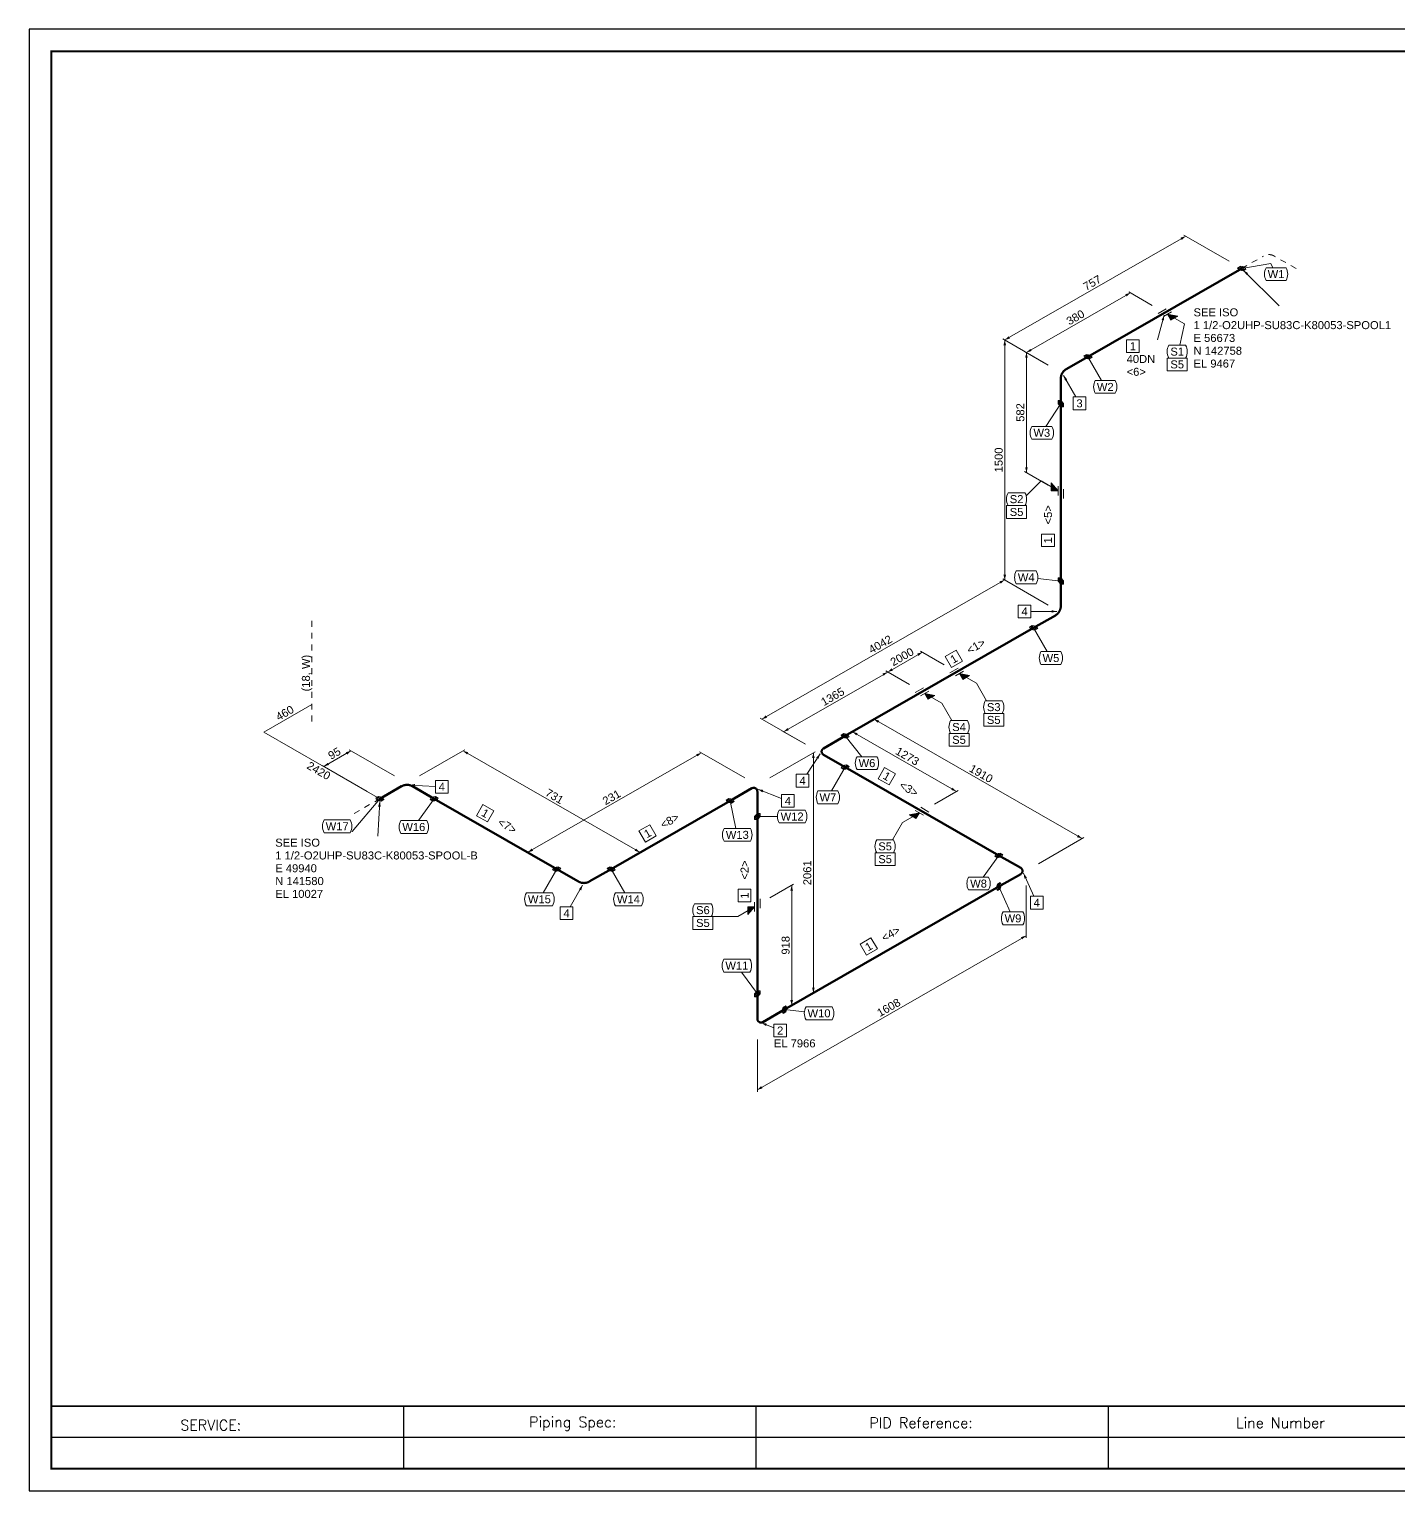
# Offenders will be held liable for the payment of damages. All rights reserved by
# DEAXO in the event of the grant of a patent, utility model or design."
# Model space of a CAD drawing. Header units: metres. Extents: x 6 to 600, y 9 to 429.
# Drawn here: x 6.2 to 399.9, y 9.1 to 429.1 of the extents above; entities that cross this region are included whole.
import ezdxf
from ezdxf.enums import TextEntityAlignment as Align

# ---------------------------------------------------------------- set-up
doc = ezdxf.new("R2010")
doc.units = ezdxf.units.M
doc.header["$MEASUREMENT"] = 0
for name, color, linetype, lineweight in [('CONTINUATION', 7, 'Continuous', 0), ('DIM', 7, 'Continuous', 0), ('JONTNO', 2, 'Continuous', 0), ('LEADLINE', 2, 'Continuous', 0), ('MESSAGE', 2, 'Continuous', 0), ('Pipe', 1, 'Continuous', 50), ('PTNO', 2, 'Continuous', 0), ('SYMBOL', 7, 'Continuous', 0)]:
    doc.layers.add(name, color=color, linetype=linetype, lineweight=lineweight)
doc.styles.add('Arial', font='')
doc.styles.add('RomanS', font='romans.shx')
doc.styles.get('Arial').set_extended_font_data('Arial')

msp = doc.modelspace()

# ---------------------------------------------------------------- linework, layer by layer
at = {"linetype": 'Continuous'}
for p, q in [((113.82, 33.42), (113.82, 15.42)), ((215.07, 33.42), (215.07, 15.42)), ((316.32, 33.42), (316.32, 15.42))]:
    msp.add_line(p, q, dxfattribs=at)
for p, q in [((417.57, 33.42), (317.57, 33.42)), ((417.57, 24.42), (12.57, 24.42))]:
    msp.add_line(p, q)
msp.add_lwpolyline([(6.22, 9.07), (600.22, 9.07), (600.22, 429.07), (6.22, 429.07)], close=True)
msp.add_lwpolyline([(12.57, 15.42, 0.508, 0.508, 0), (593.87, 15.42, 0.508, 0.508, 0), (593.87, 422.72, 0.508, 0.508, 0), (12.57, 422.72, 0.508, 0.508, 0)], format="xyseb", close=True)
at = {"linetype": 'ByBlock', "lineweight": -2}
msp.add_lwpolyline([(417.57, 33.42, 0.5, 0.5, 0), (12.57, 33.42, 0.5, 0.5, 0)], format="xyseb", dxfattribs=at)
at = {"layer": 'CONTINUATION'}
for points in [[(357.67, 362), (359.15, 362.84)], [(360.62, 363.69), (360.97, 363.89)], [(364.09, 363.89), (364.04, 363.91), (363.99, 363.94), (363.95, 363.96), (363.9, 363.99), (363.85, 364.01), (363.8, 364.03), (363.75, 364.06), (363.7, 364.08), (363.64, 364.1), (363.59, 364.12), (363.54, 364.13), (363.49, 364.15), (363.44, 364.17), (363.38, 364.18), (363.33, 364.2), (363.28, 364.21), (363.23, 364.22), (363.17, 364.24), (363.12, 364.25), (363.06, 364.26), (363.01, 364.26), (362.96, 364.27), (362.9, 364.28), (362.85, 364.29), (362.79, 364.29), (362.74, 364.3), (362.68, 364.3), (362.63, 364.3), (362.57, 364.3), (362.52, 364.3), (362.46, 364.3)], [(364.44, 363.69), (364.09, 363.89)], [(367.39, 362), (365.91, 362.84)], [(354.72, 360.3), (356.2, 361.15)], [(370.34, 360.3), (368.86, 361.15)], [(104.06, 206.24), (102.58, 205.39)], [(107.01, 207.93), (105.53, 207.08)], [(101.11, 204.54), (99.63, 203.7)]]:
    msp.add_lwpolyline(points, dxfattribs=at)
at = {"layer": 'DIM'}
for p, q in [((286.61, 339.77), (338.61, 369.6)), ((351.12, 362.38), (338.09, 369.9)), ((292.84, 336.17), (322.75, 353.33)), ((329.02, 349.71), (322.23, 353.63)), ((299.12, 332.55), (286.09, 340.07)), ((299.12, 332.55), (286.09, 340.07)), ((286.61, 339.77), (286.61, 270.82)), ((299.12, 332.55), (292.32, 336.47)), ((299.12, 332.55), (292.32, 336.47)), ((292.84, 336.17), (292.84, 301.7)), ((299.12, 298.08), (292.32, 302)), ((216.83, 230.8), (286.61, 270.82)), ((299.12, 263.6), (286.09, 271.12)), ((299.12, 263.6), (286.09, 271.12)), ((252.97, 244.35), (262.94, 250.07)), ((269.21, 246.45), (262.42, 250.37)), ((223.06, 227.2), (252.97, 244.35)), ((259.24, 240.73), (252.45, 244.65)), ((259.24, 240.73), (252.45, 244.65)), ((229.34, 223.58), (216.31, 231.1)), ((236.54, 223.58), (249.56, 231.1)), ((229.34, 223.58), (222.54, 227.5)), ((236.54, 223.58), (243.33, 227.5)), ((242.81, 227.2), (272.71, 210.04)), ((249.04, 230.8), (308.86, 196.49)), ((98.7, 221.71), (90.9, 217.23)), ((111.21, 214.48), (98.19, 222.01)), ((118.41, 214.48), (131.44, 222.01)), ((130.92, 221.71), (181.76, 192.54)), ((149.55, 192.54), (199.39, 221.13)), ((211.9, 213.91), (198.87, 221.43)), ((219.1, 213.91), (232.12, 221.43)), ((231.6, 152.18), (231.6, 221.13)), ((103.4, 210.01), (90.38, 217.53)), ((266.44, 206.42), (273.23, 210.34)), ((296.35, 189.27), (309.38, 196.79)), ((162.05, 185.32), (149.03, 192.84)), ((169.25, 185.32), (182.28, 192.84)), ((219.1, 179.44), (225.89, 183.36)), ((225.37, 148.58), (225.37, 183.06)), ((292.75, 183.03), (292.75, 167.99)), ((215.5, 124.28), (292.75, 168.59)), ((219.1, 144.96), (232.12, 152.48)), ((219.1, 144.96), (225.89, 148.88)), ((215.5, 138.72), (215.5, 123.68))]:
    msp.add_line(p, q, dxfattribs=at)
for points in [[(73.62, 227.08), (87.49, 235.04)], [(107.01, 207.93), (73.62, 227.08)]]:
    msp.add_lwpolyline(points, dxfattribs=at)
for points in [[(338.61, 369.6), (337.5, 368.53), (337.13, 369.18)], [(322.75, 353.33), (321.64, 352.26), (321.26, 352.91)], [(286.61, 339.77), (287.72, 340.85), (288.1, 340.2)], [(286.61, 339.77), (286.98, 338.27), (286.23, 338.27)], [(292.84, 336.17), (293.22, 334.67), (292.47, 334.67)], [(292.84, 336.17), (293.96, 337.25), (294.33, 336.6)], [(292.84, 301.7), (292.47, 303.2), (293.22, 303.2)], [(286.61, 270.82), (285.49, 269.75), (285.12, 270.4)], [(286.61, 270.82), (286.23, 272.32), (286.98, 272.32)], [(262.94, 250.07), (261.82, 249), (261.45, 249.65)], [(252.97, 244.35), (251.85, 243.28), (251.48, 243.93)], [(252.97, 244.35), (254.08, 245.42), (254.46, 244.77)], [(216.83, 230.8), (217.94, 231.87), (218.32, 231.22)], [(223.06, 227.2), (224.18, 228.27), (224.55, 227.62)], [(242.81, 227.2), (244.3, 226.78), (243.92, 226.13)], [(249.04, 230.8), (250.53, 230.38), (250.16, 229.73)], [(98.7, 221.71), (97.59, 220.63), (97.22, 221.28)], [(130.92, 221.71), (132.41, 221.28), (132.04, 220.63)], [(199.39, 221.13), (198.27, 220.06), (197.9, 220.71)], [(231.6, 221.13), (231.98, 219.63), (231.23, 219.63)], [(90.9, 217.23), (92.01, 218.3), (92.39, 217.65)], [(272.71, 210.04), (271.23, 210.47), (271.6, 211.12)], [(308.86, 196.49), (307.37, 196.91), (307.74, 197.56)], [(149.55, 192.54), (150.66, 193.62), (151.03, 192.97)], [(181.76, 192.54), (180.27, 192.97), (180.65, 193.62)], [(225.37, 183.06), (225.74, 181.56), (224.99, 181.56)], [(292.75, 168.59), (291.63, 167.52), (291.26, 168.17)], [(231.6, 152.18), (231.23, 153.68), (231.98, 153.68)], [(225.37, 148.58), (224.99, 150.08), (225.74, 150.08)], [(215.5, 124.28), (216.61, 125.35), (216.98, 124.7)]]:
    msp.add_solid(points, dxfattribs=at)
at = {"layer": 'JONTNO'}
for p, q in [((361.74, 360.55), (367.45, 360.55)), ((361.74, 356.87), (367.45, 356.87)), ((333.75, 338.27), (338.58, 338.27)), ((333.75, 334.59), (338.58, 334.59)), ((312.64, 328.12), (318.36, 328.12)), ((312.64, 324.44), (318.36, 324.44)), ((294.41, 314.94), (300.12, 314.94)), ((294.41, 311.26), (300.12, 311.26)), ((287.58, 295.87), (292.41, 295.87)), ((287.58, 292.19), (292.41, 292.19)), ((289.92, 273.4), (295.63, 273.4)), ((289.92, 269.72), (295.63, 269.72)), ((297.03, 250.22), (302.74, 250.22)), ((297.03, 246.54), (302.74, 246.54)), ((281.02, 236.11), (285.85, 236.11)), ((281.02, 232.43), (285.85, 232.43)), ((271.05, 230.39), (275.88, 230.39)), ((271.05, 226.71), (275.88, 226.71)), ((244.16, 220.02), (249.87, 220.02)), ((244.16, 216.34), (249.87, 216.34)), ((232.92, 210.19), (238.64, 210.19)), ((232.92, 206.51), (238.64, 206.51)), ((90.99, 201.86), (98.49, 201.86)), ((113.03, 201.66), (120.52, 201.66)), ((221.75, 204.67), (229.25, 204.67)), ((90.99, 198.18), (98.49, 198.18)), ((113.03, 197.98), (120.52, 197.98)), ((205.99, 199.4), (213.49, 199.4)), ((221.75, 200.99), (229.25, 200.99)), ((205.99, 195.72), (213.49, 195.72)), ((249.8, 196.09), (254.63, 196.09)), ((249.8, 192.41), (254.63, 192.41)), ((276.22, 185.4), (281.93, 185.4)), ((149.11, 180.89), (156.61, 180.89)), ((174.69, 180.88), (182.18, 180.88)), ((276.22, 181.72), (281.93, 181.72)), ((149.11, 177.21), (156.61, 177.21)), ((174.69, 177.2), (182.18, 177.2)), ((197.43, 177.77), (202.26, 177.77)), ((197.43, 174.09), (202.26, 174.09)), ((286.12, 175.4), (291.84, 175.4)), ((286.12, 171.72), (291.84, 171.72)), ((205.88, 161.81), (213.37, 161.81)), ((205.88, 158.13), (213.37, 158.13)), ((229.49, 148.12), (236.99, 148.12)), ((229.49, 144.44), (236.99, 144.44))]:
    msp.add_line(p, q, dxfattribs=at)
for points in [[(333.29, 330.91), (333.29, 334.59), (339.04, 334.59), (339.04, 330.91)], [(287.12, 288.51), (287.12, 292.19), (292.87, 292.19), (292.87, 288.51)], [(280.56, 228.75), (280.56, 232.43), (286.31, 232.43), (286.31, 228.75)], [(270.59, 223.03), (270.59, 226.71), (276.34, 226.71), (276.34, 223.03)], [(249.34, 188.73), (249.34, 192.41), (255.09, 192.41), (255.09, 188.73)], [(196.97, 170.41), (196.97, 174.09), (202.72, 174.09), (202.72, 170.41)]]:
    msp.add_lwpolyline(points, close=True, dxfattribs=at)
for centre, start, end in [((364.92, 358.71), 150, 210), ((364.27, 358.71), 330, 30), ((336.94, 336.43), 150, 210), ((335.4, 336.43), 330, 30), ((315.83, 326.28), 150, 210), ((315.17, 326.28), 330, 30), ((297.59, 313.1), 150, 210), ((296.94, 313.1), 330, 30), ((290.77, 294.03), 150, 210), ((289.22, 294.03), 330, 30), ((293.11, 271.56), 150, 210), ((292.45, 271.56), 330, 30), ((300.21, 248.38), 150, 210), ((299.56, 248.38), 330, 30), ((284.21, 234.27), 150, 210), ((282.67, 234.27), 330, 30), ((274.24, 228.55), 150, 210), ((272.7, 228.55), 330, 30), ((247.34, 218.18), 150, 210), ((246.69, 218.18), 330, 30), ((236.11, 208.35), 150, 210), ((235.45, 208.35), 330, 30), ((94.18, 200.02), 150, 210), ((95.3, 200.02), 330, 30), ((116.21, 199.82), 150, 210), ((117.33, 199.82), 330, 30), ((224.94, 202.83), 150, 210), ((226.06, 202.83), 330, 30), ((209.18, 197.56), 150, 210), ((210.3, 197.56), 330, 30), ((252.99, 194.25), 150, 210), ((251.44, 194.25), 330, 30), ((279.41, 183.56), 150, 210), ((278.75, 183.56), 330, 30), ((152.3, 179.05), 150, 210), ((153.42, 179.05), 330, 30), ((177.88, 179.04), 150, 210), ((179, 179.04), 330, 30), ((200.62, 175.93), 150, 210), ((199.07, 175.93), 330, 30), ((289.31, 173.56), 150, 210), ((288.65, 173.56), 330, 30), ((209.06, 159.97), 150, 210), ((210.18, 159.97), 330, 30), ((232.68, 146.28), 150, 210), ((233.8, 146.28), 330, 30)]:
    msp.add_arc(centre, 3.68, start, end, dxfattribs=at)
at = {"layer": 'LEADLINE'}
for p, q in [((363.06, 361.77), (354.72, 360.3)), ((363.67, 360.55), (363.06, 361.77)), ((365.46, 349.56), (355.25, 359.77)), ((330.53, 339.83), (332.43, 346.9)), ((336.96, 338.27), (338.27, 344.37)), ((314.44, 328.12), (310.52, 334.96)), ((307.06, 323.4), (303.51, 329.58)), ((298.46, 314.94), (302.71, 321.48)), ((292.87, 295.07), (297.07, 299.26)), ((296.09, 271.21), (302.72, 270.51)), ((294.11, 261.76), (301.55, 261.76)), ((298.83, 250.22), (294.91, 257.05)), ((281.33, 236.11), (278.46, 241.11)), ((271.36, 230.39), (268.49, 235.39)), ((245.53, 220.02), (240.74, 225.97)), ((229.71, 214.97), (233.57, 220.87)), ((236.83, 210.19), (240.75, 217.02)), ((122.99, 211.47), (115.56, 211.88)), ((222.49, 208.03), (215.68, 210.67)), ((99.08, 198.49), (107.01, 207.93)), ((106.41, 197.16), (106.96, 207.18)), ((118.1, 201.66), (122.63, 207.93)), ((209.36, 199.4), (207.69, 207.35)), ((221.29, 202.83), (215.5, 202.83)), ((98.95, 198.54), (99.08, 198.49)), ((254.33, 196.09), (257.19, 201.08)), ((280.41, 185.4), (284.93, 191.67)), ((153.92, 180.89), (157.84, 187.72)), ((177.38, 180.88), (173.46, 187.72)), ((294.97, 179.91), (292.01, 186.51)), ((161.73, 176.89), (165.28, 183.07)), ((288.16, 175.4), (284.94, 182.7)), ((202.72, 174.09), (209.85, 174.09)), ((210.96, 158.13), (215.5, 151.88)), ((229.03, 146.73), (223.3, 147.35)), ((220.25, 142.14), (216.72, 143.51))]:
    msp.add_line(p, q, dxfattribs=at)
for points in [[(355.25, 359.77), (356.58, 358.98), (356.05, 358.45)], [(332.43, 346.9), (332.4, 345.36), (331.68, 345.55)], [(303.51, 329.58), (304.58, 328.47), (303.93, 328.09)], [(301.55, 261.76), (300.05, 261.39), (300.05, 262.14)], [(233.57, 220.87), (233.06, 219.41), (232.43, 219.82)], [(115.56, 211.88), (117.08, 212.18), (117.04, 211.43)], [(215.68, 210.67), (217.21, 210.47), (216.94, 209.77)], [(106.96, 207.18), (107.26, 205.66), (106.51, 205.7)], [(292.01, 186.51), (292.97, 185.29), (292.28, 184.98)], [(165.28, 183.07), (164.86, 181.59), (164.21, 181.96)], [(216.72, 143.51), (218.25, 143.32), (217.98, 142.62)]]:
    msp.add_solid(points, dxfattribs=at)
at = {"layer": 'Pipe'}
for points in [[(310.52, 334.95), (354.72, 360.3)], [(310.52, 334.95), (304.28, 331.37)], [(304.28, 331.37), (304.19, 331.32), (304.1, 331.26), (304.01, 331.2), (303.93, 331.14), (303.85, 331.07), (303.77, 331), (303.69, 330.93), (303.61, 330.86), (303.54, 330.78), (303.47, 330.7), (303.4, 330.62), (303.34, 330.54), (303.28, 330.45), (303.22, 330.37), (303.16, 330.28), (303.11, 330.19), (303.06, 330.09), (303.01, 330), (302.97, 329.9), (302.93, 329.81), (302.89, 329.71), (302.86, 329.61), (302.83, 329.51), (302.8, 329.4), (302.78, 329.3), (302.76, 329.2), (302.75, 329.09), (302.73, 328.99), (302.72, 328.89), (302.72, 328.78), (302.72, 328.67)], [(302.72, 321.47), (302.72, 328.67)], [(302.72, 270.52), (302.72, 321.47)], [(302.72, 270.52), (302.72, 263.32)], [(294.91, 257.04), (301.16, 260.63)], [(301.16, 260.63), (301.25, 260.68), (301.33, 260.74), (301.42, 260.8), (301.51, 260.86), (301.59, 260.93), (301.67, 260.99), (301.75, 261.07), (301.82, 261.14), (301.89, 261.22), (301.96, 261.29), (302.03, 261.37), (302.1, 261.46), (302.16, 261.54), (302.22, 261.63), (302.27, 261.72), (302.32, 261.81), (302.37, 261.9), (302.42, 262), (302.46, 262.09), (302.5, 262.19), (302.54, 262.29), (302.57, 262.39), (302.6, 262.49), (302.63, 262.59), (302.65, 262.7), (302.67, 262.8), (302.69, 262.9), (302.7, 263.01), (302.71, 263.11), (302.72, 263.22), (302.72, 263.32)], [(294.91, 257.04), (240.74, 225.98)], [(240.74, 225.98), (234.5, 222.39)], [(234.5, 222.39), (234.44, 222.36), (234.38, 222.32), (234.33, 222.27), (234.28, 222.22), (234.23, 222.17), (234.19, 222.12), (234.15, 222.06), (234.11, 222), (234.08, 221.94), (234.05, 221.87), (234.03, 221.81), (234.01, 221.74), (233.99, 221.67), (233.98, 221.6), (233.98, 221.53), (233.98, 221.46), (233.98, 221.39), (233.99, 221.32), (234.01, 221.26), (234.03, 221.19), (234.05, 221.12), (234.08, 221.06), (234.11, 221), (234.15, 220.94), (234.19, 220.88), (234.23, 220.82), (234.28, 220.77), (234.33, 220.72), (234.38, 220.68), (234.44, 220.64), (234.5, 220.6)], [(240.74, 217.02), (234.5, 220.6)], [(240.74, 217.02), (284.94, 191.67)], [(107.01, 207.93), (113.25, 211.51)], [(116.37, 211.51), (116.28, 211.56), (116.19, 211.61), (116.09, 211.65), (116, 211.69), (115.9, 211.73), (115.8, 211.77), (115.7, 211.8), (115.6, 211.83), (115.49, 211.85), (115.39, 211.87), (115.29, 211.89), (115.18, 211.9), (115.08, 211.91), (114.97, 211.92), (114.87, 211.93), (114.76, 211.93), (114.65, 211.92), (114.55, 211.91), (114.44, 211.9), (114.34, 211.89), (114.24, 211.87), (114.13, 211.85), (114.03, 211.83), (113.93, 211.8), (113.83, 211.77), (113.73, 211.73), (113.63, 211.69), (113.53, 211.65), (113.44, 211.61), (113.34, 211.56), (113.25, 211.51)], [(122.62, 207.93), (116.37, 211.51)], [(207.69, 207.36), (213.94, 210.94)], [(215.5, 210.03), (215.49, 210.1), (215.49, 210.17), (215.48, 210.24), (215.46, 210.31), (215.44, 210.38), (215.41, 210.44), (215.38, 210.51), (215.35, 210.57), (215.31, 210.63), (215.27, 210.68), (215.22, 210.74), (215.17, 210.79), (215.12, 210.84), (215.06, 210.88), (215.01, 210.92), (214.95, 210.95), (214.88, 210.98), (214.82, 211.01), (214.75, 211.03), (214.68, 211.05), (214.61, 211.06), (214.54, 211.07), (214.47, 211.08), (214.4, 211.08), (214.33, 211.07), (214.26, 211.06), (214.2, 211.04), (214.13, 211.02), (214.06, 211), (214, 210.97), (213.94, 210.94)], [(215.5, 202.83), (215.5, 210.03)], [(122.62, 207.93), (157.85, 187.72)], [(207.69, 207.36), (173.46, 187.72)], [(215.5, 151.88), (215.5, 202.83)], [(284.94, 191.67), (291.19, 188.09)], [(157.85, 187.72), (164.09, 184.14)], [(173.46, 187.72), (167.21, 184.14)], [(284.94, 182.71), (291.19, 186.3)], [(291.19, 186.3), (291.25, 186.33), (291.3, 186.37), (291.36, 186.42), (291.41, 186.47), (291.46, 186.52), (291.5, 186.57), (291.54, 186.63), (291.58, 186.69), (291.61, 186.75), (291.63, 186.82), (291.66, 186.88), (291.68, 186.95), (291.69, 187.02), (291.7, 187.09), (291.7, 187.16), (291.7, 187.23), (291.7, 187.3), (291.69, 187.36), (291.68, 187.43), (291.66, 187.5), (291.63, 187.57), (291.61, 187.63), (291.58, 187.69), (291.54, 187.75), (291.5, 187.81), (291.46, 187.86), (291.41, 187.92), (291.36, 187.96), (291.3, 188.01), (291.25, 188.05), (291.19, 188.09)], [(164.09, 184.14), (164.18, 184.09), (164.28, 184.04), (164.37, 184), (164.47, 183.96), (164.57, 183.92), (164.67, 183.88), (164.77, 183.85), (164.87, 183.82), (164.97, 183.8), (165.08, 183.78), (165.18, 183.76), (165.28, 183.75), (165.39, 183.74), (165.5, 183.73), (165.6, 183.72), (165.71, 183.72), (165.81, 183.73), (165.92, 183.74), (166.02, 183.75), (166.13, 183.76), (166.23, 183.78), (166.33, 183.8), (166.44, 183.82), (166.54, 183.85), (166.64, 183.88), (166.74, 183.92), (166.84, 183.96), (166.93, 184), (167.03, 184.04), (167.12, 184.09), (167.21, 184.14)], [(223.3, 147.36), (284.94, 182.71)], [(215.5, 151.88), (215.5, 144.68)], [(223.3, 147.36), (217.06, 143.78)], [(215.5, 144.68), (215.5, 144.61), (215.51, 144.54), (215.52, 144.47), (215.53, 144.4), (215.56, 144.34), (215.58, 144.27), (215.61, 144.21), (215.64, 144.15), (215.68, 144.09), (215.72, 144.03), (215.77, 143.98), (215.82, 143.93), (215.87, 143.88), (215.93, 143.84), (215.99, 143.8), (216.05, 143.76), (216.11, 143.73), (216.18, 143.7), (216.24, 143.68), (216.31, 143.66), (216.38, 143.65), (216.45, 143.64), (216.52, 143.64), (216.59, 143.64), (216.66, 143.65), (216.73, 143.66), (216.8, 143.67), (216.87, 143.69), (216.93, 143.72), (217, 143.74), (217.06, 143.78)]]:
    msp.add_lwpolyline(points, dxfattribs=at)
at = {"layer": 'PTNO'}
for points in [[(321.64, 336.15), (321.64, 339.83), (325.26, 339.83), (325.26, 336.15)], [(306.3, 319.72), (306.3, 323.4), (309.92, 323.4), (309.92, 319.72)], [(300.88, 280.39), (297.2, 280.39), (297.2, 284.01), (300.88, 284.01)], [(290.49, 259.92), (290.49, 263.6), (294.11, 263.6), (294.11, 259.92)], [(271.33, 245.64), (269.5, 248.83), (272.64, 250.63), (274.47, 247.44)], [(226.7, 211.29), (226.7, 214.97), (230.32, 214.97), (230.32, 211.29)], [(250.22, 213.7), (252.05, 216.9), (255.19, 215.1), (253.36, 211.9)], [(122.99, 209.53), (122.99, 213.21), (126.61, 213.21), (126.61, 209.53)], [(134.79, 203.07), (136.63, 206.26), (139.76, 204.46), (137.93, 201.27)], [(222.49, 205.49), (222.49, 209.17), (226.11, 209.17), (226.11, 205.49)], [(183.31, 195.49), (181.47, 198.68), (184.61, 200.48), (186.44, 197.29)], [(213.66, 178.31), (209.98, 178.31), (209.98, 181.93), (213.66, 181.93)], [(158.87, 173.21), (158.87, 176.89), (162.49, 176.89), (162.49, 173.21)], [(293.99, 176.23), (293.99, 179.91), (297.61, 179.91), (297.61, 176.23)], [(246.85, 162.99), (245.02, 166.18), (248.16, 167.98), (249.99, 164.79)], [(220.25, 139.48), (220.25, 143.16), (223.87, 143.16), (223.87, 139.48)]]:
    msp.add_lwpolyline(points, close=True, dxfattribs=at)
at = {"layer": 'SYMBOL'}
for points in [[(353.55, 360.52), (354.34, 360.97)], [(353.55, 360.52), (355.49, 360.75)], [(354.32, 360.07), (353.55, 360.52)], [(353.94, 359.86), (353.55, 360.52)], [(354.34, 360.97), (353.94, 359.86)], [(353.94, 359.86), (355.89, 360.08)], [(355.1, 359.62), (353.94, 359.86)], [(355.89, 360.08), (354.32, 360.07)], [(354.34, 360.97), (355.49, 360.75)], [(355.1, 359.62), (354.34, 360.97)], [(355.49, 360.75), (355.1, 359.62)], [(355.89, 360.08), (355.1, 359.62)], [(355.49, 360.75), (355.89, 360.08)], [(333.02, 348.74), (330.67, 347.41)], [(334.57, 347.85), (332.22, 346.51)], [(333.4, 347.18), (336.32, 346.61)], [(334.38, 345.49), (333.4, 347.18)], [(333.4, 347.18), (338.27, 344.37)], [(333.4, 347.18), (336.22, 346.55)], [(333.4, 347.18), (336.12, 346.5)], [(333.4, 347.18), (336.02, 346.44)], [(333.4, 347.18), (335.93, 346.38)], [(333.4, 347.18), (335.83, 346.33)], [(333.4, 347.18), (335.73, 346.27)], [(333.4, 347.18), (335.63, 346.22)], [(333.4, 347.18), (335.54, 346.16)], [(333.4, 347.18), (335.44, 346.1)], [(333.4, 347.18), (335.25, 346)], [(333.4, 347.18), (335.16, 345.94)], [(333.4, 347.18), (335.06, 345.89)], [(333.4, 347.18), (334.96, 345.83)], [(333.4, 347.18), (334.86, 345.77)], [(333.4, 347.18), (334.77, 345.72)], [(333.4, 347.18), (334.67, 345.66)], [(333.4, 347.18), (334.57, 345.61)], [(333.4, 347.18), (334.47, 345.55)], [(336.32, 346.61), (334.38, 345.49)], [(309.35, 335.18), (310.14, 335.63)], [(311.3, 335.4), (309.35, 335.18)], [(309.75, 334.51), (309.35, 335.18)], [(309.35, 335.18), (310.92, 335.18)], [(309.75, 334.51), (310.14, 335.63)], [(311.69, 334.74), (309.75, 334.51)], [(310.9, 334.28), (309.75, 334.51)], [(310.14, 335.63), (311.3, 335.4)], [(310.14, 335.63), (310.9, 334.28)], [(310.9, 334.28), (311.3, 335.4)], [(311.69, 334.74), (310.9, 334.28)], [(310.92, 335.18), (311.69, 334.74)], [(311.3, 335.4), (311.69, 334.74)], [(301.94, 321.47), (301.94, 322.39)], [(301.94, 322.39), (302.72, 322.37)], [(302.72, 320.59), (301.94, 322.39)], [(301.94, 322.39), (303.49, 320.58)], [(302.72, 322.37), (301.94, 321.47)], [(301.94, 321.47), (302.72, 321.94)], [(302.72, 320.59), (301.94, 321.47)], [(302.72, 322.37), (303.49, 321.49)], [(303.49, 320.58), (302.72, 322.37)], [(302.72, 321.94), (303.49, 321.49)], [(303.49, 321.49), (302.72, 320.59)], [(303.49, 320.58), (302.72, 320.59)], [(303.49, 321.49), (303.49, 320.58)], [(301.94, 296.45), (297.07, 299.26)], [(299.99, 296.46), (299.99, 298.7)], [(299.99, 298.7), (301.94, 296.45)], [(301.94, 296.45), (299.99, 298.59)], [(301.94, 296.45), (299.99, 298.47)], [(301.94, 296.45), (299.99, 298.36)], [(301.94, 296.45), (299.99, 298.25)], [(301.94, 296.45), (299.99, 298.14)], [(301.94, 296.45), (299.99, 298.02)], [(301.94, 296.45), (299.99, 297.91)], [(301.94, 296.45), (299.99, 297.8)], [(301.94, 296.45), (299.99, 297.69)], [(301.94, 296.45), (299.99, 297.47)], [(301.94, 296.45), (299.99, 297.36)], [(301.94, 296.45), (299.99, 297.25)], [(301.94, 296.45), (299.99, 297.13)], [(301.94, 296.45), (299.99, 297.02)], [(301.94, 296.45), (299.99, 296.91)], [(301.94, 296.45), (299.99, 296.8)], [(301.94, 296.45), (299.99, 296.68)], [(301.94, 296.45), (299.99, 296.57)], [(301.94, 296.45), (299.99, 296.46)], [(301.94, 295.1), (301.95, 297.79)], [(303.49, 294.2), (303.5, 296.9)], [(301.95, 270.51), (301.95, 271.42)], [(301.95, 271.42), (302.72, 271.41)], [(303.5, 269.61), (301.95, 271.42)], [(301.95, 271.42), (302.72, 269.62)], [(301.95, 270.51), (302.72, 271.41)], [(302.72, 270.06), (301.95, 270.51)], [(302.72, 269.62), (301.95, 270.51)], [(302.72, 271.41), (303.5, 270.52)], [(302.72, 271.41), (303.5, 269.61)], [(302.72, 269.62), (303.5, 270.52)], [(303.5, 270.52), (302.72, 270.06)], [(303.5, 269.61), (302.72, 269.62)], [(303.5, 270.52), (303.5, 269.61)], [(87.49, 259.04), (87.49, 257.34)], [(293.74, 257.27), (294.53, 257.72)], [(295.69, 257.49), (293.74, 257.27)], [(294.14, 256.6), (293.74, 257.27)], [(293.74, 257.27), (295.31, 257.27)], [(294.14, 256.6), (294.53, 257.72)], [(296.08, 256.83), (294.14, 256.6)], [(295.29, 256.38), (294.14, 256.6)], [(294.53, 257.72), (295.69, 257.49)], [(294.53, 257.72), (295.29, 256.38)], [(295.29, 256.38), (295.69, 257.49)], [(296.08, 256.83), (295.29, 256.38)], [(295.31, 257.27), (296.08, 256.83)], [(295.69, 257.49), (296.08, 256.83)], [(87.49, 255.64), (87.49, 253.94)], [(87.49, 252.24), (87.49, 250.54)], [(87.49, 248.84), (87.49, 247.14)], [(87.49, 245.44), (87.49, 243.74)], [(273.21, 245.48), (270.86, 244.15)], [(274.76, 244.59), (272.41, 243.25)], [(273.59, 243.92), (276.5, 243.35)], [(274.56, 242.23), (273.59, 243.92)], [(273.59, 243.92), (278.46, 241.11)], [(273.59, 243.92), (276.41, 243.29)], [(273.59, 243.92), (276.31, 243.24)], [(273.59, 243.92), (276.21, 243.18)], [(273.59, 243.92), (276.11, 243.12)], [(273.59, 243.92), (276.02, 243.07)], [(273.59, 243.92), (275.92, 243.01)], [(273.59, 243.92), (275.82, 242.96)], [(273.59, 243.92), (275.72, 242.9)], [(273.59, 243.92), (275.63, 242.84)], [(273.59, 243.92), (275.44, 242.74)], [(273.59, 243.92), (275.34, 242.68)], [(273.59, 243.92), (275.25, 242.63)], [(273.59, 243.92), (275.15, 242.57)], [(273.59, 243.92), (275.05, 242.51)], [(273.59, 243.92), (274.95, 242.46)], [(273.59, 243.92), (274.86, 242.4)], [(273.59, 243.92), (274.76, 242.35)], [(273.59, 243.92), (274.66, 242.29)], [(87.49, 242.04), (87.49, 240.34)], [(263.24, 239.77), (260.89, 238.43)], [(276.5, 243.35), (274.56, 242.23)], [(87.49, 238.64), (87.49, 236.94)], [(87.49, 235.24), (87.49, 233.54)], [(264.79, 238.87), (262.44, 237.54)], [(263.62, 238.2), (266.54, 237.63)], [(264.59, 236.52), (263.62, 238.2)], [(263.62, 238.2), (268.49, 235.39)], [(263.62, 238.2), (266.44, 237.57)], [(263.62, 238.2), (266.34, 237.52)], [(263.62, 238.2), (266.24, 237.46)], [(263.62, 238.2), (266.15, 237.41)], [(263.62, 238.2), (266.05, 237.35)], [(263.62, 238.2), (265.95, 237.29)], [(263.62, 238.2), (265.85, 237.24)], [(263.62, 238.2), (265.76, 237.18)], [(263.62, 238.2), (265.66, 237.13)], [(263.62, 238.2), (265.47, 237.02)], [(263.62, 238.2), (265.37, 236.96)], [(263.62, 238.2), (265.28, 236.91)], [(263.62, 238.2), (265.18, 236.85)], [(263.62, 238.2), (265.08, 236.8)], [(263.62, 238.2), (264.98, 236.74)], [(263.62, 238.2), (264.89, 236.68)], [(263.62, 238.2), (264.79, 236.63)], [(263.62, 238.2), (264.69, 236.57)], [(266.54, 237.63), (264.59, 236.52)], [(87.49, 231.84), (87.49, 230.14)], [(239.57, 226.19), (240.36, 226.64)], [(239.57, 226.19), (241.51, 226.42)], [(240.34, 225.75), (239.57, 226.19)], [(239.96, 225.53), (239.57, 226.19)], [(240.36, 226.64), (239.96, 225.53)], [(239.96, 225.53), (241.91, 225.75)], [(241.12, 225.3), (239.96, 225.53)], [(241.91, 225.75), (240.34, 225.75)], [(240.36, 226.64), (241.51, 226.42)], [(241.12, 225.3), (240.36, 226.64)], [(241.51, 226.42), (241.12, 225.3)], [(241.91, 225.75), (241.12, 225.3)], [(241.51, 226.42), (241.91, 225.75)], [(239.58, 216.8), (239.97, 217.46)], [(241.92, 217.24), (239.58, 216.8)], [(240.37, 216.35), (239.58, 216.8)], [(239.58, 216.8), (241.52, 216.57)], [(239.97, 217.46), (241.13, 217.69)], [(240.37, 216.35), (239.97, 217.46)], [(239.97, 217.46), (241.92, 217.24)], [(241.14, 216.79), (240.37, 216.35)], [(241.52, 216.57), (240.37, 216.35)], [(241.13, 217.69), (241.92, 217.24)], [(241.52, 216.57), (241.13, 217.69)], [(241.13, 217.69), (241.14, 216.79)], [(241.92, 217.24), (241.52, 216.57)], [(105.84, 208.15), (106.63, 208.61)], [(107.79, 208.38), (105.84, 208.15)], [(105.84, 208.15), (107.41, 208.16)], [(106.23, 207.49), (105.84, 208.15)], [(106.23, 207.49), (106.63, 208.61)], [(108.18, 207.71), (106.23, 207.49)], [(107.39, 207.26), (106.23, 207.49)], [(106.63, 208.61), (107.79, 208.38)], [(106.63, 208.61), (107.39, 207.26)], [(107.39, 207.26), (107.79, 208.38)], [(108.18, 207.71), (107.39, 207.26)], [(107.41, 208.16), (108.18, 207.71)], [(107.79, 208.38), (108.18, 207.71)], [(121.46, 207.71), (121.85, 208.37)], [(123.8, 208.15), (121.46, 207.71)], [(122.25, 207.25), (121.46, 207.71)], [(121.46, 207.71), (123.4, 207.48)], [(121.85, 208.37), (123.01, 208.6)], [(122.25, 207.25), (121.85, 208.37)], [(121.85, 208.37), (123.8, 208.15)], [(123.02, 207.7), (122.25, 207.25)], [(123.4, 207.48), (122.25, 207.25)], [(123.01, 208.6), (123.8, 208.15)], [(123.4, 207.48), (123.01, 208.6)], [(123.01, 208.6), (123.02, 207.7)], [(123.8, 208.15), (123.4, 207.48)], [(206.52, 207.57), (207.31, 208.02)], [(206.52, 207.57), (208.46, 207.8)], [(207.29, 207.13), (206.52, 207.57)], [(206.91, 206.91), (206.52, 207.57)], [(207.31, 208.02), (206.91, 206.91)], [(206.91, 206.91), (208.86, 207.13)], [(208.07, 206.68), (206.91, 206.91)], [(208.86, 207.13), (207.29, 207.13)], [(207.31, 208.02), (208.46, 207.8)], [(208.07, 206.68), (207.31, 208.02)], [(208.46, 207.8), (208.07, 206.68)], [(208.86, 207.13), (208.07, 206.68)], [(208.46, 207.8), (208.86, 207.13)], [(214.73, 202.84), (215.5, 203.72)], [(214.73, 201.93), (215.5, 203.72)], [(214.73, 201.93), (214.73, 202.84)], [(216.28, 202.82), (214.73, 202.84)], [(214.73, 202.84), (215.5, 201.93)], [(215.5, 202.37), (214.73, 201.93)], [(215.5, 201.93), (214.73, 201.93)], [(215.5, 203.72), (216.28, 203.73)], [(215.5, 201.93), (216.28, 203.73)], [(216.28, 203.73), (215.5, 202.37)], [(215.5, 203.72), (216.28, 202.82)], [(216.28, 202.82), (215.5, 201.93)], [(216.28, 203.73), (216.28, 202.82)], [(262.06, 203.89), (257.19, 201.08)], [(259.14, 203.33), (262.06, 203.89)], [(261.08, 202.22), (259.14, 203.33)], [(262.06, 203.89), (259.24, 203.27)], [(262.06, 203.89), (259.33, 203.22)], [(262.06, 203.89), (259.43, 203.16)], [(262.06, 203.89), (259.53, 203.11)], [(262.06, 203.89), (259.63, 203.05)], [(262.06, 203.89), (259.72, 202.99)], [(262.06, 203.89), (259.82, 202.94)], [(262.06, 203.89), (259.92, 202.88)], [(262.06, 203.89), (260.02, 202.83)], [(262.06, 203.89), (260.2, 202.72)], [(262.06, 203.89), (260.3, 202.66)], [(262.06, 203.89), (260.4, 202.61)], [(262.06, 203.89), (260.49, 202.55)], [(262.06, 203.89), (260.59, 202.5)], [(262.06, 203.89), (260.69, 202.44)], [(262.06, 203.89), (260.79, 202.38)], [(262.06, 203.89), (260.89, 202.33)], [(263.23, 203.22), (260.9, 204.57)], [(262.06, 203.89), (260.98, 202.27)], [(262.06, 203.89), (261.08, 202.22)], [(264.78, 204.12), (262.45, 205.47)], [(283.76, 191.45), (284.16, 192.12)], [(283.76, 191.45), (286.1, 191.89)], [(284.55, 190.99), (283.76, 191.45)], [(285.71, 191.23), (283.76, 191.45)], [(284.16, 192.12), (285.31, 192.34)], [(286.1, 191.89), (284.16, 192.12)], [(284.16, 192.12), (284.55, 190.99)], [(284.54, 191.9), (285.31, 192.34)], [(284.55, 190.99), (284.54, 191.9)], [(285.71, 191.23), (284.55, 190.99)], [(285.31, 192.34), (286.1, 191.89)], [(285.31, 192.34), (285.71, 191.23)], [(286.1, 191.89), (285.71, 191.23)], [(156.67, 187.5), (157.07, 188.17)], [(156.67, 187.5), (159.01, 187.94)], [(157.46, 187.05), (156.67, 187.5)], [(158.62, 187.28), (156.67, 187.5)], [(157.07, 188.17), (158.22, 188.4)], [(159.01, 187.94), (157.07, 188.17)], [(157.07, 188.17), (157.46, 187.05)], [(157.45, 187.95), (158.22, 188.4)], [(157.46, 187.05), (157.45, 187.95)], [(158.62, 187.28), (157.46, 187.05)], [(158.22, 188.4), (159.01, 187.94)], [(158.22, 188.4), (158.62, 187.28)], [(159.01, 187.94), (158.62, 187.28)], [(172.29, 187.94), (173.08, 188.39)], [(172.29, 187.94), (174.23, 188.16)], [(173.06, 187.49), (172.29, 187.94)], [(172.68, 187.27), (172.29, 187.94)], [(173.08, 188.39), (172.68, 187.27)], [(172.68, 187.27), (174.63, 187.5)], [(173.84, 187.04), (172.68, 187.27)], [(174.63, 187.5), (173.06, 187.49)], [(173.08, 188.39), (174.23, 188.16)], [(173.84, 187.04), (173.08, 188.39)], [(174.23, 188.16), (173.84, 187.04)], [(174.63, 187.5), (173.84, 187.04)], [(174.23, 188.16), (174.63, 187.5)], [(285.33, 183.83), (284.16, 182.27)], [(284.16, 182.27), (284.54, 183.37)], [(284.54, 181.58), (284.16, 182.27)], [(284.16, 182.27), (285.33, 182.04)], [(284.54, 183.37), (285.33, 183.83)], [(284.54, 181.58), (285.33, 183.83)], [(284.54, 182.48), (284.54, 183.37)], [(284.54, 183.37), (285.71, 183.16)], [(285.71, 183.16), (284.54, 181.58)], [(285.33, 182.04), (284.54, 182.48)], [(285.33, 182.04), (284.54, 181.58)], [(285.33, 183.83), (285.71, 183.16)], [(285.71, 183.16), (285.33, 182.04)], [(214.72, 176.91), (209.85, 174.09)], [(214.72, 176.91), (212.77, 174.67)], [(212.77, 174.67), (212.77, 176.91)], [(212.77, 176.91), (214.72, 176.91)], [(214.72, 176.91), (212.77, 174.78)], [(214.72, 176.91), (212.77, 174.89)], [(214.72, 176.91), (212.77, 175.01)], [(214.72, 176.91), (212.77, 175.12)], [(214.72, 176.91), (212.77, 175.23)], [(214.72, 176.91), (212.77, 175.34)], [(214.72, 176.91), (212.77, 175.46)], [(214.72, 176.91), (212.77, 175.57)], [(214.72, 176.91), (212.77, 175.68)], [(214.72, 176.91), (212.77, 175.89)], [(214.72, 176.91), (212.77, 176.01)], [(214.72, 176.91), (212.77, 176.12)], [(214.72, 176.91), (212.77, 176.23)], [(214.72, 176.91), (212.77, 176.34)], [(214.72, 176.91), (212.77, 176.46)], [(214.72, 176.91), (212.77, 176.57)], [(214.72, 176.91), (212.77, 176.68)], [(214.72, 176.91), (212.77, 176.79)], [(214.72, 175.56), (214.73, 178.26)], [(216.27, 176.45), (216.28, 179.16)], [(214.73, 151.89), (215.5, 152.77)], [(214.73, 150.98), (215.5, 152.77)], [(214.73, 150.98), (214.73, 151.89)], [(216.28, 151.87), (214.73, 151.89)], [(214.73, 151.89), (215.5, 150.98)], [(215.5, 151.42), (214.73, 150.98)], [(215.5, 152.77), (216.28, 152.78)], [(215.5, 150.98), (216.28, 152.78)], [(216.28, 152.78), (215.5, 151.42)], [(215.5, 152.77), (216.28, 151.87)], [(216.28, 151.87), (215.5, 150.98)], [(216.28, 152.78), (216.28, 151.87)], [(215.5, 150.98), (214.73, 150.98)], [(223.69, 148.47), (222.52, 146.91)], [(222.52, 146.91), (222.9, 148.02)], [(222.9, 148.02), (223.69, 148.47)], [(222.9, 146.23), (223.69, 148.47)], [(222.9, 147.13), (222.9, 148.02)], [(222.9, 148.02), (224.07, 147.8)], [(224.07, 147.8), (222.9, 146.23)], [(223.69, 146.68), (222.9, 147.13)], [(223.69, 148.47), (224.07, 147.8)], [(224.07, 147.8), (223.69, 146.68)], [(222.9, 146.23), (222.52, 146.91)], [(222.52, 146.91), (223.69, 146.68)], [(223.69, 146.68), (222.9, 146.23)]]:
    msp.add_lwpolyline(points, dxfattribs=at)

# ---------------------------------------------------------------- texts
at = {"color": 7, "linetype": 'ByBlock', "lineweight": -2, "style": 'RomanS'}
for s, p in [('SERVICE:', (49.67, 26.43)), ('Piping Spec:', (149.93, 27.32)), ('PID Reference:', (247.72, 27.09)), ('Line Number', (353.07, 27.09))]:
    msp.add_text(s, height=3, dxfattribs=at).set_placement(p)
at = {"layer": 'DIM', "style": 'Arial'}
for s, rotation, p in [('757', 29.8376, (311.74, 356.21)), ('380', 29.8376, (306.93, 346.27)), ('582', 90, (291.09, 318.94)), ('1500', 90, (284.86, 305.3)), ('4042', 29.8376, (250.85, 252.33)), ('(18, W)', 90, (85.74, 244.04)), ('2000', 29.8376, (257.08, 248.73)), ('1365', 29.8376, (237.15, 237.29)), ('460', 29.8376, (79.68, 232.58)), ('95', 29.8376, (93.93, 220.98)), ('2420', 330.1624, (89.44, 215.99)), ('1273', 330.1624, (258.63, 220.14)), ('1910', 330.1624, (279.82, 215.16)), ('731', 330.1624, (157.21, 208.64)), ('231', 29.8376, (173.6, 208.36)), ('2061', 90, (229.85, 186.66)), ('918', 90, (223.62, 165.82)), ('1608', 29.8376, (253.25, 147.95))]:
    msp.add_text(s, height=2.3, rotation=rotation, dxfattribs=at).set_placement(p, align=Align.MIDDLE_CENTER)
at = {"layer": 'JONTNO', "style": 'Arial'}
for s, p in [('W1', (364.59, 357.56)), ('W2', (315.5, 325.13)), ('W3', (297.27, 311.95)), ('W4', (292.78, 270.41)), ('W5', (299.89, 247.23)), ('W6', (247.01, 217.03)), ('W7', (235.78, 207.2)), ('W12', (225.5, 201.68)), ('W17', (94.74, 198.87)), ('W16', (116.77, 198.67)), ('W13', (209.74, 196.41)), ('W8', (279.08, 182.41)), ('W15', (152.86, 177.9)), ('W14', (178.44, 177.89)), ('W9', (288.98, 172.41)), ('W11', (209.62, 158.82)), ('W10', (233.24, 145.13))]:
    msp.add_text(s, height=2.3, dxfattribs=at).set_placement(p, align=Align.CENTER)
for s, p in [('S1', (334.21, 335.28)), ('S5', (334.21, 331.6)), ('S2', (288.04, 292.88)), ('S5', (288.04, 289.2)), ('S3', (281.48, 233.12)), ('S5', (281.48, 229.44)), ('S4', (271.51, 227.4)), ('S5', (271.51, 223.72)), ('S5', (250.26, 193.1)), ('S5', (250.26, 189.42)), ('S6', (197.89, 174.78)), ('S5', (197.89, 171.1))]:
    msp.add_text(s, height=2.3, dxfattribs=at).set_placement(p)
at = {"layer": 'MESSAGE', "style": 'Arial'}
for s, p in [('SEE ISO', (340.87, 346.57)), ('1 1/2-O2UHP-SU83C-K80053-SPOOL1', (340.87, 342.89)), ('E 56673', (340.87, 339.21)), ('N 142758', (340.87, 335.53)), ('EL 9467', (340.87, 331.85)), ('SEE ISO', (76.94, 194.17)), ('1 1/2-O2UHP-SU83C-K80053-SPOOL-B', (76.94, 190.49)), ('E 49940', (76.94, 186.81)), ('N 141580', (76.94, 183.13)), ('EL 10027', (76.94, 179.45))]:
    msp.add_text(s, height=2.3, dxfattribs=at).set_placement(p)
at = {"layer": 'PTNO', "style": 'Arial'}
for s, p in [('1', (322.56, 336.84)), ('40DN', (321.64, 333.16)), ('<6>', (321.64, 329.48)), ('EL 7966', (220.25, 136.49)), ('2', (221.17, 140.17))]:
    msp.add_text(s, height=2.3, dxfattribs=at).set_placement(p)
for s, p in [('3', (308.11, 320.41)), ('4', (292.3, 260.61)), ('4', (228.51, 211.98)), ('4', (124.8, 210.22)), ('4', (224.3, 206.18)), ('4', (295.8, 176.92)), ('4', (160.68, 173.9))]:
    msp.add_text(s, height=2.3, dxfattribs=at).set_placement(p, align=Align.CENTER)
for s, rotation, p in [('<5>', 90, (299.04, 289.53)), ('1', 90, (299.04, 282.2)), ('<1>', 29.8376, (278.34, 251.78)), ('1', 29.8376, (271.98, 248.14)), ('1', 330.1624, (252.71, 214.4)), ('<3>', 330.1624, (259.06, 210.76)), ('1', 330.1624, (137.28, 203.76)), ('<8>', 29.8376, (190.31, 201.63)), ('<7>', 330.1624, (143.63, 200.12)), ('1', 29.8376, (183.96, 197.99)), ('<2>', 90, (211.82, 187.45)), ('1', 90, (211.82, 180.12)), ('<4>', 29.8376, (253.86, 169.13)), ('1', 29.8376, (247.51, 165.48))]:
    msp.add_text(s, height=2.3, rotation=rotation, dxfattribs=at).set_placement(p, align=Align.MIDDLE_CENTER)

doc.saveas('drawing.dxf')
